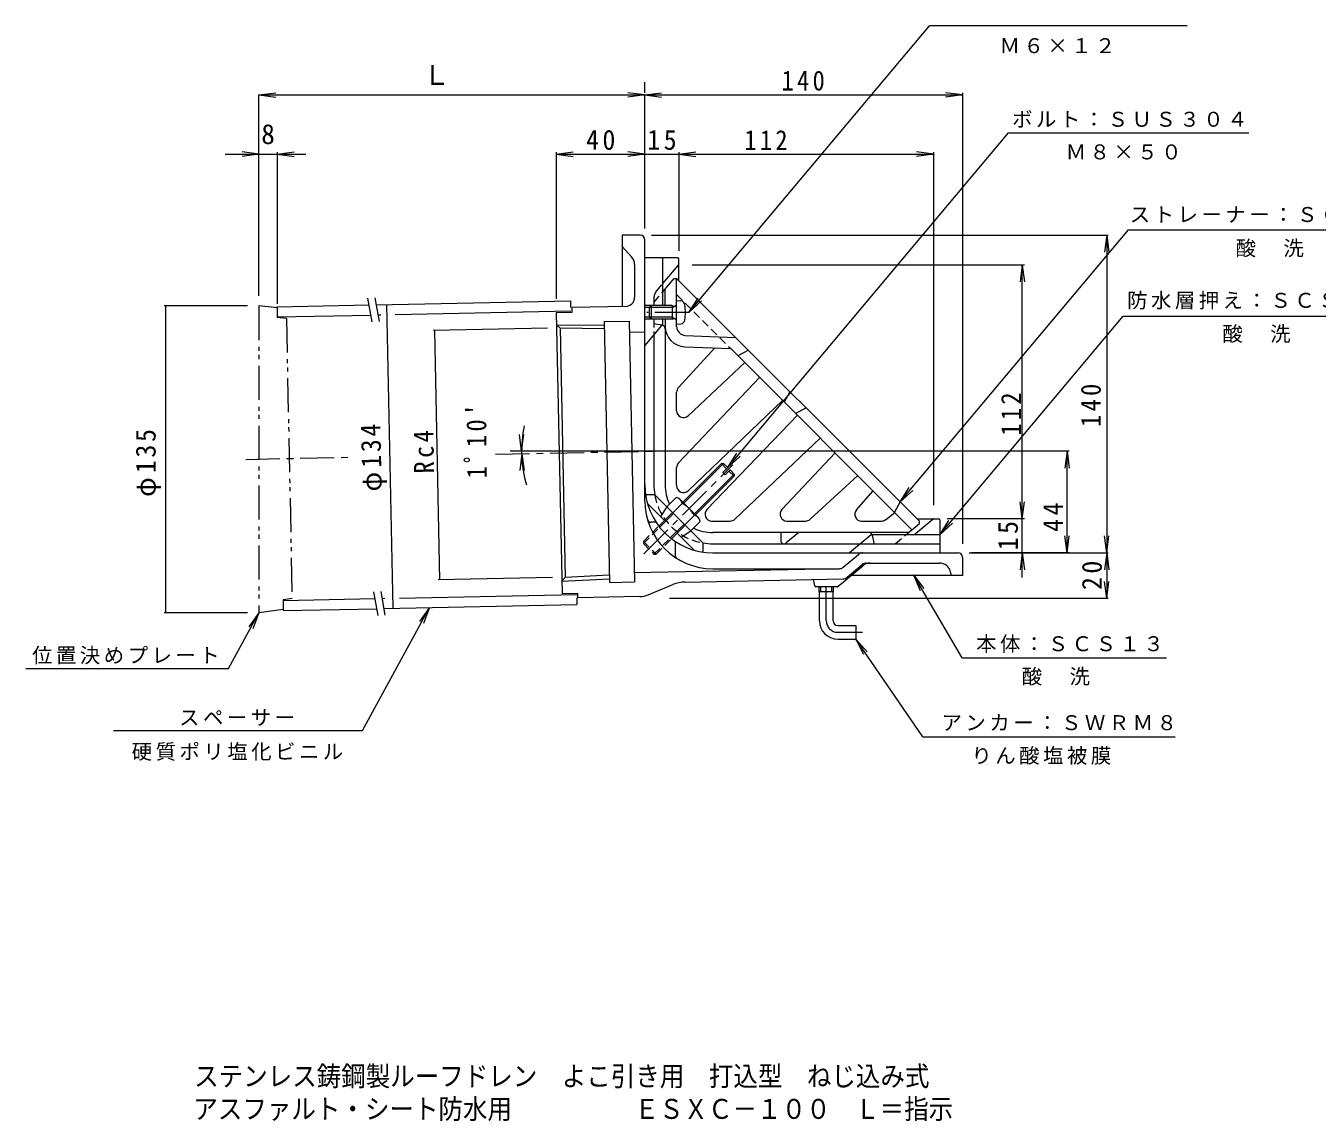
# Model space of a CAD drawing. Units: millimetres, scale not verified. Extents: x -324 to 539, y -412 to 358.
# Drawn here: x -324 to 245, y -412 to 70 of the extents above; entities that cross this region are included whole.
import ezdxf
from ezdxf.enums import TextEntityAlignment as Align

# ---------------------------------------------------------------- set-up
doc = ezdxf.new("R2010")
doc.units = ezdxf.units.MM
doc.header["$LTSCALE"] = 3
for name, pattern in [('CHAIN1', [8, 5, -1, 1, -1]), ('DASHED1', [1.8, 1.2, -0.6]), ('DOUBLE_CHAIN1', [8.8, 5, -1, 0.6, -0.6, 0.6, -1])]:
    doc.linetypes.add(name, pattern=pattern)
for name, color, linetype, lineweight in [('2-0', 3, 'Continuous', 9), ('2-1', 2, 'Continuous', 9), ('2-2', 6, 'Continuous', 9), ('2-3', 4, 'Continuous', 9), ('2-4', 7, 'Continuous', 9), ('2-5', 7, 'Continuous', 9)]:
    doc.layers.add(name, color=color, linetype=linetype, lineweight=lineweight)
doc.layers.add('F-5_F-5ﾚｲﾔ', color=2, linetype='Continuous')
doc.styles.add('ＭＳ ゴシック', font='')
doc.styles.get('ＭＳ ゴシック').set_extended_font_data('MS Gothic')

msp = doc.modelspace()

# ---------------------------------------------------------------- linework, layer by layer
at = {"layer": '2-0'}
for p, q in [((-53.315, -21.919), (-61.315, -21.919)), ((-61.315, -21.919), (-61.315, -53.312)), ((-57.158, -31.377), (-61.315, -26.919)), ((-51.315, -138.919), (-51.315, -23.919)), ((-55.815, -34.787), (-55.815, -49.281)), ((-90.315, -55.903), (-83.316, -55.76)), ((-90.315, -55.903), (-87.79, -179.877)), ((-59.733, -53.28), (-83.357, -53.761)), ((-83.316, -55.76), (-83.357, -53.761)), ((-90.203, -61.387), (-69.194, -61.615)), ((-90.203, -61.387), (-88.672, -62.882)), ((-69.227, -59.975), (-58.23, -59.751)), ((-58.23, -59.751), (-55.888, -174.727)), ((-69.164, -63.094), (-88.672, -62.882)), ((-58.13, -64.648), (-51.315, -64.509)), ((-51.315, -117.122), (-110.628, -117.122)), ((-46.342, -148.461), (-48.656, -148.461)), ((-37.856, -156.946), (-37.856, -163.126)), ((-21.315, -161.919), (86.685, -161.919)), ((36.153, -168.239), (42.849, -162.621)), ((88.685, -163.919), (88.685, -171.919)), ((34.286, -168.941), (-55.969, -170.779)), ((-21.315, -168.919), (34.286, -168.919)), ((33.825, -176.802), (44.805, -167.589)), ((37.831, -172.706), (44.487, -167.121)), ((46.415, -166.419), (78.512, -166.419)), ((83.432, -170.525), (83.685, -171.919)), ((-87.902, -174.393), (-66.919, -173.31)), ((-66.949, -171.831), (-86.433, -172.837)), ((-49.849, -180.432), (-38.904, -175.942)), ((-33.516, -174.822), (35.963, -173.407)), ((23.608, -176.513), (23.066, -173.67)), ((88.685, -171.919), (39.644, -171.919)), ((-87.79, -179.877), (-80.791, -179.735)), ((-80.751, -181.734), (-80.791, -179.735)), ((-53.441, -181.178), (-80.751, -181.734)), ((33.503, -176.919), (24.099, -176.919)), ((25.51, -178.919), (25.51, -176.919)), ((25.51, -178.919), (31.86, -178.919)), ((25.685, -191.919), (25.685, -178.919)), ((26.325, -178.919), (26.325, -176.919)), ((31.045, -178.919), (31.045, -176.919)), ((31.685, -191.919), (31.685, -178.919)), ((31.86, -178.919), (31.86, -176.919)), ((33.685, -193.919), (41.685, -193.919)), ((41.685, -193.919), (41.685, -199.919)), ((33.685, -199.919), (41.685, -199.919))]:
    msp.add_line(p, q, dxfattribs=at)
at = {"layer": '2-0', "linetype": 'CHAIN1'}
for p, q in [((-117.048, -118.46), (-44.506, -116.983)), ((-227.145, -120.702), (-179.509, -119.732)), ((28.685, -191.919), (28.685, -176.919)), ((33.685, -196.919), (44.685, -196.919))]:
    msp.add_line(p, q, dxfattribs=at)
at = {"layer": '2-0'}
for points in [[(-69.227, -59.975), (-66.886, -174.951), (-55.888, -174.727)], [(-88.672, -62.882), (-86.433, -172.837), (-87.901, -174.393)]]:
    msp.add_lwpolyline(points, dxfattribs=at)
for centre, radius, start, end in [((-53.315, -23.919), 2, 0, 90), ((-60.815, -34.787), 5, 0, 43.00006), ((-59.815, -49.281), 4, 271.16649, 0), ((-21.315, -131.919), 30, 180, 270), ((-21.315, -138.919), 30, 180, 270), ((-48.656, -146.961), 1.5, 196.39026, 270), ((-36.356, -163.126), 1.5, 180, 238.14412), ((44.777, -164.919), 3, 90, 129.99988), ((86.685, -163.919), 2, 0, 90), ((34.225, -165.941), 3, 271.16637, 309.99966), ((46.415, -169.419), 3, 90, 130.00003), ((48.019, -171.419), 5, 90, 129.99965), ((78.512, -171.419), 5, 10.30489, 90), ((-33.211, -189.819), 15, 91.16675, 112.30676), ((35.902, -170.408), 3, 271.16637, 309.99966), ((-53.645, -171.18), 10, 271.1667, 292.30667), ((24.099, -176.419), 0.5, 190.78464, 270), ((33.503, -176.419), 0.5, 270, 309.9993), ((33.685, -191.919), 8, 180, 270), ((33.685, -191.919), 2, 180, 270)]:
    msp.add_arc(centre, radius, start, end, dxfattribs=at)
at = {"layer": '2-0', "linetype": 'CHAIN1'}
msp.add_arc((33.685, -191.919), 5, 180, 270, dxfattribs=at)
at = {"layer": '2-1'}
for p, q in [((-36.815, -31.919), (-51.315, -31.919)), ((-43.315, -52.919), (-43.315, -31.919)), ((-36.315, -41.919), (-36.315, -32.419)), ((-43.315, -43.192), (-36.433, -35.059)), ((-48.445, -52.919), (-51.315, -52.919)), ((-49.314, -53.789), (-51.315, -53.789)), ((-49.314, -58.049), (-51.315, -58.049)), ((-48.445, -58.919), (-51.315, -58.919)), ((-43.315, -60.919), (-51.315, -70.453)), ((-43.315, -60.919), (-43.315, -58.919)), ((-47.314, -65.686), (-47.314, -131.919)), ((-34.563, -139.511), (-17.567, -122.515)), ((-34.068, -140.006), (-16.577, -122.515)), ((-17.567, -122.515), (-16.577, -122.515)), ((-17.567, -122.515), (-15.269, -124.813)), ((-16.895, -126.439), (-14.774, -124.318)), ((-16.577, -122.515), (-14.774, -124.318)), ((-29.402, -144.673), (-11.91, -127.181)), ((-28.907, -145.168), (-11.91, -128.171)), ((-16.895, -126.439), (-15.834, -127.5)), ((-15.834, -127.5), (-13.713, -125.378)), ((-14.208, -125.873), (-11.91, -128.171)), ((-13.713, -125.378), (-11.91, -127.181)), ((-11.91, -127.181), (-11.91, -128.171)), ((-46.938, -136.329), (-50.989, -136.329)), ((-25.725, -157.542), (-46.938, -136.329)), ((-42.695, -147.643), (-49.589, -140.749)), ((-41.635, -141.632), (-44.463, -145.875)), ((-37.549, -137.547), (-41.634, -141.633)), ((-34.895, -140.2), (-38.981, -144.286)), ((-35.711, -138.363), (-27.759, -146.316)), ((-45.167, -150.114), (-39.16, -144.107)), ((-44.732, -150.67), (-38.665, -144.602)), ((-29.596, -145.5), (-33.682, -149.585)), ((67.972, -153.446), (75.546, -147.037)), ((68.686, -146.919), (78.185, -146.919)), ((78.685, -147.419), (78.685, -161.919)), ((-40.065, -155.337), (-33.998, -149.269)), ((-39.51, -155.771), (-33.503, -149.764)), ((-30.144, -160.194), (-37.038, -153.3)), ((-35.271, -155.067), (-31.028, -152.239)), ((-26.942, -148.153), (-31.028, -152.239)), ((8.576, -152.919), (8.576, -156.453)), ((16.535, -152.919), (10.985, -157.576)), ((-25.725, -157.542), (-25.725, -161.593)), ((-21.315, -157.919), (78.685, -157.919)), ((48.452, -153.919), (38.918, -161.919)), ((78.685, -153.919), (48.452, -153.919))]:
    msp.add_line(p, q, dxfattribs=at)
at = {"layer": '2-1', "linetype": 'DASHED1'}
for p, q in [((-46.131, -46.521), (-43.315, -43.192)), ((-47.314, -49.75), (-47.314, -52.919)), ((-47.314, -58.919), (-47.314, -65.686)), ((-51.932, -156.88), (-45.167, -150.114)), ((-51.932, -157.87), (-44.732, -150.67)), ((-51.932, -156.88), (-51.932, -157.87)), ((-51.932, -156.88), (-46.275, -162.537)), ((-51.932, -157.87), (-47.265, -162.537)), ((-47.265, -162.537), (-40.065, -155.337)), ((-46.275, -162.537), (-39.51, -155.771)), ((-47.265, -162.537), (-46.275, -162.537))]:
    msp.add_line(p, q, dxfattribs=at)
at = {"layer": '2-1', "color": 3, "linetype": 'CHAIN1'}
msp.add_line((-51.738, -162.342), (-12.461, -123.065), dxfattribs=at)
at = {"layer": '2-1'}
for centre, radius, start, end in [((-36.815, -32.419), 0.5, 0, 90), ((-36.815, -34.736), 0.5, 319.76698, 0), ((-21.315, -131.919), 26, 180, 189.76585), ((-47.468, -138.628), 3, 194.38683, 225.00034), ((-37.691, -140.343), 2.8, 2.92557, 87.07463), ((-38.869, -149.474), 10.089, 23.19786, 66.80214), ((-29.739, -148.296), 2.8, 2.92572, 87.07428), ((75.869, -147.419), 0.5, 90, 130.23669), ((78.185, -147.419), 0.5, 0, 90), ((66.68, -151.919), 2, 270, 310.23657), ((-21.315, -131.919), 26, 260.23466, 270), ((10.042, -156.453), 1.466, 180, 309.99997), ((-28.023, -158.073), 3, 224.99919, 255.6127)]:
    msp.add_arc(centre, radius, start, end, dxfattribs=at)
at = {"layer": '2-1', "linetype": 'DASHED1'}
for centre, radius, start, end in [((-42.315, -49.75), 5, 139.76291, 180), ((-21.315, -131.919), 26, 189.76585, 260.23466)]:
    msp.add_arc(centre, radius, start, end, dxfattribs=at)
at = {"layer": '2-2'}
for p, q in [((-43.315, -46.828), (-38.315, -40.919)), ((-38.315, -40.919), (-37.315, -40.919)), ((-37.315, -40.919), (69.686, -147.919)), ((-37.315, -62.07), (-37.315, -40.919)), ((-42.315, -52.919), (-42.315, -45.646)), ((-43.52, -61.678), (-43.889, -61.604)), ((-42.315, -58.919), (-42.315, -131.919)), ((-33.468, -66.067), (-11.314, -66.919)), ((-20.447, -71.543), (-36.525, -89.076)), ((-5.658, -72.576), (-10.254, -75.051)), ((-7.264, -78.041), (-32.263, -101.466)), ((-36.49, -122.302), (-0.694, -84.611)), ((12.65, -90.883), (10.175, -95.48)), ((-37.315, -99.277), (-37.315, -91.104)), ((9.39, -94.694), (-32.233, -134.518)), ((15.91, -101.215), (-23.913, -142.838)), ((15.125, -100.429), (19.721, -97.955)), ((-11.697, -147.094), (25.994, -111.298)), ((32.564, -117.868), (9.138, -142.868)), ((-37.315, -131.919), (-37.315, -124.368)), ((42.549, -127.854), (21.529, -147.13)), ((41.997, -142.942), (49.3, -134.605)), ((61.2, -139.434), (58.725, -144.03)), ((-21.315, -147.919), (-13.763, -147.919)), ((11.327, -147.919), (19.501, -147.919)), ((44.254, -147.919), (52.888, -147.919)), ((54.708, -147.304), (58.844, -144.148)), ((69.686, -148.919), (69.686, -147.919)), ((64.958, -152.919), (-21.315, -152.919)), ((63.777, -153.919), (69.686, -148.919))]:
    msp.add_line(p, q, dxfattribs=at)
at = {"layer": '2-2', "linetype": 'DASHED1'}
for p, q in [((-47.314, -51.555), (-43.315, -46.828)), ((-37.315, -47.99), (-13.465, -71.84)), ((-43.889, -61.604), (-47.314, -60.919)), ((48.927, -154.125), (49.686, -157.919)), ((59.049, -157.919), (63.777, -153.919))]:
    msp.add_line(p, q, dxfattribs=at)
at = {"layer": '2-2', "color": 4}
for p, q in [((-37.315, -50.669), (-35.411, -50.835)), ((-37.315, -61.169), (-37.315, -50.669)), ((-49.315, -53.789), (-48.445, -52.919)), ((-39.314, -53.789), (-49.315, -53.789)), ((-49.315, -53.789), (-49.315, -58.049)), ((-48.445, -52.919), (-48.445, -58.919)), ((-39.314, -52.919), (-48.445, -52.919)), ((-39.314, -53.789), (-37.442, -52.737)), ((-39.314, -52.919), (-39.314, -58.919)), ((-39.314, -52.919), (-38.551, -53.36)), ((-49.315, -58.049), (-48.445, -58.919)), ((-39.314, -58.049), (-49.315, -58.049)), ((-39.314, -58.919), (-48.445, -58.919)), ((-39.314, -58.049), (-37.442, -59.101)), ((-39.314, -58.919), (-38.551, -58.478)), ((-37.315, -61.169), (-35.411, -61.003))]:
    msp.add_line(p, q, dxfattribs=at)
at = {"layer": '2-2', "color": 4, "linetype": 'CHAIN1'}
msp.add_line((-31.851, -55.919), (-50.474, -55.919), dxfattribs=at)
at = {"layer": '2-2'}
msp.add_lwpolyline([(-33.66, -71.063), (-13.465, -71.84), (66.397, -151.702)], dxfattribs=at)
at = {"layer": '2-2', "color": 4}
for centre, radius, start, end in [((-35.586, -52.828), 2, 6.33817, 85.00002), ((-37.565, -52.519), 0.25, 299.32918, 0), ((-63.415, -55.919), 30, 353.6618, 6.3382), ((-37.565, -59.319), 0.25, 0, 60.67082), ((-35.586, -59.01), 2, 274.99998, 353.66183)]:
    msp.add_arc(centre, radius, start, end, dxfattribs=at)
at = {"layer": '2-2'}
for centre, radius, start, end in [((-43.815, -63.149), 1.5, 0, 78.6897), ((-33.315, -62.07), 9, 180, 267.79758), ((-33.315, -62.07), 4, 180, 267.79758), ((-34.314, -91.104), 3, 137.47789, 180.00017), ((-34.314, -99.277), 3, 180.00034, 313.13882), ((-34.314, -124.368), 3, 136.47731, 180.00017), ((-21.315, -131.919), 21, 180, 204.07584), ((-21.315, -131.919), 16, 180, 181.89961), ((-34.307, -132.35), 3, 181.89812, 313.73378), ((-21.745, -144.912), 3, 136.26622, 268.10188), ((-21.315, -131.919), 16, 268.10173, 270), ((-13.763, -144.919), 3, 269.99983, 313.52269), ((11.327, -144.919), 3, 136.86118, 269.99966), ((19.501, -144.919), 3, 269.99983, 312.52211), ((44.254, -144.919), 3, 138.78688, 270), ((52.888, -144.919), 3, 270, 307.34552), ((-21.315, -131.919), 21, 245.92543, 270), ((47.456, -154.419), 1.5, 19.47171, 90)]:
    msp.add_arc(centre, radius, start, end, dxfattribs=at)
at = {"layer": '2-2', "linetype": 'DASHED1'}
msp.add_arc((47.456, -154.419), 1.5, 11.30984, 19.47171, dxfattribs=at)
at = {"layer": '2-3', "color": 7}
for p, q in [((-171.464, -60.056), (-173.309, -49.592)), ((-170.273, -49.53), (-168.428, -59.994)), ((-168.826, -189.529), (-170.671, -179.065)), ((-167.636, -179.003), (-165.791, -189.467))]:
    msp.add_line(p, q, dxfattribs=at)
at = {"layer": '2-3'}
for p, q in [((-169.746, -52.52), (-83.936, -50.772)), ((-83.875, -53.771), (-83.936, -50.772)), ((-213.358, -53.408), (-172.782, -52.581)), ((-213.348, -53.908), (-213.358, -53.408)), ((-161.376, -56.85), (-83.845, -55.271)), ((-213.266, -57.907), (-171.991, -57.066)), ((-168.955, -57.004), (-167.61, -56.977)), ((-210.721, -182.881), (-170.144, -182.055)), ((-167.109, -181.993), (-165.794, -181.966)), ((-159.366, -181.835), (-81.3, -180.245)), ((-81.269, -181.745), (-81.208, -184.744)), ((-210.64, -186.88), (-210.629, -187.38)), ((-210.629, -187.38), (-169.353, -186.539)), ((-166.318, -186.478), (-81.208, -184.744))]:
    msp.add_line(p, q, dxfattribs=at)
at = {"layer": '2-3', "color": 7, "linetype": 'DOUBLE_CHAIN1'}
for p, q in [((-213.348, -53.908), (-221.366, -53.089)), ((-221.366, -53.089), (-221.366, -188.419)), ((-213.348, -53.908), (-213.261, -58.157)), ((-209.252, -58.575), (-213.261, -58.157)), ((-209.252, -58.575), (-206.737, -182.05)), ((-210.64, -186.88), (-221.366, -188.419))]:
    msp.add_line(p, q, dxfattribs=at)
msp.add_lwpolyline([(-206.737, -182.05), (-210.726, -182.631), (-210.64, -186.88)], dxfattribs=at)
at = {"layer": '2-4'}
for p, q in [((-51.315, 40.852), (-51.315, 45.652)), ((-221.366, 39.952), (-213.93, 40.931)), ((-221.366, -48.589), (-221.366, 39.952)), ((-221.366, 39.952), (-51.315, 39.952)), ((-221.366, 39.952), (-213.93, 38.973)), ((-51.315, 39.952), (-58.75, 40.931)), ((-51.315, 39.952), (-58.75, 38.973)), ((-51.315, 39.952), (-43.879, 40.931)), ((-51.315, 39.952), (88.685, 39.952)), ((-51.315, 39.952), (-43.879, 38.973)), ((88.685, 39.952), (81.25, 40.931)), ((88.685, 39.952), (81.25, 38.973)), ((88.685, 40.852), (88.685, -157.919)), ((-221.366, -44.229), (-221.366, 38.633)), ((-51.315, -18.919), (-51.315, 39.652)), ((-236.2, 13.84), (-200.604, 13.84)), ((-221.366, 13.84), (-228.802, 14.819)), ((-221.366, 13.84), (-228.802, 12.861)), ((-213.261, 13.84), (-205.825, 14.819)), ((-213.261, 14.74), (-213.261, -52.157)), ((-213.261, 13.84), (-205.825, 12.861)), ((-90.315, 13.84), (-82.879, 14.819)), ((-90.315, 14.74), (-90.315, -49.903)), ((-90.315, 13.84), (-51.315, 13.84)), ((-90.315, 13.84), (-82.879, 12.861)), ((-51.315, 13.84), (-58.75, 14.819)), ((-51.315, 13.84), (-58.75, 12.861)), ((-51.315, 13.84), (-36.315, 13.84)), ((-36.315, 13.84), (-28.879, 14.819)), ((-36.315, 14.74), (-36.315, -28.736)), ((-36.315, 13.84), (75.863, 13.84)), ((-36.315, 13.84), (-28.879, 12.861)), ((75.863, 13.84), (68.427, 14.819)), ((75.863, 13.84), (68.427, 12.861)), ((75.863, 14.74), (75.863, -140.919)), ((-48.315, -21.919), (152.828, -21.919)), ((152.228, -21.919), (151.249, -29.355)), ((152.228, -21.919), (152.228, -181.919)), ((152.228, -21.919), (153.207, -29.355)), ((115.938, -35.059), (-30.433, -35.059)), ((115.038, -35.059), (114.059, -42.495)), ((115.038, -146.919), (115.038, -35.059)), ((115.038, -35.059), (116.017, -42.495)), ((-226.366, -53.089), (-263.067, -53.089)), ((-262.467, -53.089), (-262.467, -188.419)), ((-165.132, -52.426), (-162.404, -186.398)), ((-94.213, -62.856), (-144.547, -63.881)), ((-143.947, -63.869), (-141.707, -173.84)), ((-105.579, -117.122), (-106.558, -109.686)), ((-105.579, -117.122), (-104.6, -109.686)), ((-105.567, -118.226), (-106.395, -125.681)), ((-105.567, -118.226), (-104.437, -125.641)), ((135.639, -117.122), (-62.064, -117.122)), ((134.739, -117.122), (133.76, -124.557)), ((134.739, -161.919), (134.739, -117.122)), ((134.739, -117.122), (135.718, -124.557)), ((115.038, -146.919), (114.059, -139.483)), ((115.038, -146.919), (116.017, -139.483)), ((115.938, -146.919), (81.863, -146.919)), ((115.038, -172.774), (115.038, -146.919)), ((134.739, -161.919), (133.76, -154.483)), ((134.739, -161.919), (135.718, -154.483)), ((152.228, -161.919), (151.249, -154.483)), ((152.228, -161.919), (153.207, -154.483)), ((91.685, -161.919), (152.828, -161.919)), ((135.639, -161.919), (92.685, -161.919)), ((115.038, -161.919), (114.059, -169.355)), ((115.038, -161.919), (116.017, -169.355)), ((152.228, -161.919), (151.249, -169.355)), ((152.228, -161.919), (153.207, -169.355)), ((-91.974, -172.827), (-142.307, -173.852)), ((152.228, -181.919), (151.249, -174.483)), ((152.228, -181.919), (153.207, -174.483)), ((-40.384, -181.919), (152.828, -181.919)), ((-226.366, -188.419), (-263.067, -188.419))]:
    msp.add_line(p, q, dxfattribs=at)
msp.add_arc((-51.313, -117.122), 54.266, 168.04633, 195.91371, dxfattribs=at)
at = {"layer": '2-5'}
for p, q in [((-31.851, -55.919), (74.165, 70.425)), ((187.678, 70.425), (74.165, 70.425)), ((-14.774, -124.318), (109.031, 23.227)), ((109.031, 23.227), (214.842, 23.227)), ((61.2, -139.434), (161.882, -19.446)), ((161.882, -19.446), (287.39, -19.446)), ((-31.851, -55.919), (-27.821, -49.594)), ((-31.851, -55.919), (-26.321, -50.852)), ((78.685, -153.919), (159.487, -57.623)), ((159.487, -57.623), (276.929, -57.623)), ((-14.774, -124.318), (-10.744, -117.992)), ((-14.774, -124.318), (-9.244, -119.251)), ((61.2, -139.434), (65.23, -133.108)), ((61.2, -139.434), (66.73, -134.367)), ((78.685, -153.919), (82.715, -147.594)), ((78.685, -153.919), (84.215, -148.852)), ((67.103, -171.647), (71.705, -177.57)), ((67.103, -171.647), (70.015, -178.559)), ((88.51, -208.218), (67.103, -171.647)), ((-146.118, -186.066), (-150.54, -192.124)), ((-146.118, -186.066), (-148.822, -193.062)), ((-221.366, -188.419), (-225.788, -194.477)), ((-221.366, -188.419), (-224.069, -195.415)), ((41.685, -199.919), (46.697, -205.499)), ((41.685, -199.919), (45.082, -206.606)), ((71.203, -242.986), (41.685, -199.919)), ((88.51, -208.218), (178.577, -208.218)), ((71.203, -242.986), (182.33, -242.986))]:
    msp.add_line(p, q, dxfattribs=at)
for points in [[(-285.463, -240.21), (-175.673, -240.21), (-146.118, -186.066)], [(-324.063, -212.927), (-234.744, -212.927), (-221.366, -188.419)]]:
    msp.add_lwpolyline(points, dxfattribs=at)

# ---------------------------------------------------------------- texts
at = {"layer": '2-4', "color": 2, "style": 'ＭＳ ゴシック'}
for s, p in [('Ｌ', (-149.09, 41.752)), ('8', (-220.313, 15.64))]:
    msp.add_text(s, height=8.798, dxfattribs=at).set_placement(p, align=Align.BOTTOM_LEFT)
at = {"layer": '2-4', "color": 2, "char_height": 8.798, "attachment_point": 7, "style": 'ＭＳ ゴシック'}
for s, insert in [('\\T1.27;\\W0.9;140', (8.935, 41.752)), ('\\T1.27;\\W0.95;40', (-77.19, 15.64)), ('\\T1.27;\\W0.95;15', (-50.19, 15.64)), ('\\T1.27;\\W0.9;112', (-7.459, 15.64))]:
    msp.add_mtext(s, dxfattribs=dict(at, insert=insert))
for s, insert, rotation in [('\\T1.27;\\W0.9;140', (149.764, -106.43), 90), ('\\T1.27;\\W0.9;112', (114.445, -110.268), 90), ("\\T1.28;\\W0.9;1ﾟ10'", (-120.794, -129.094), 90.583), ('\\T1.21;\\W0.95;φ135', (-264.467, -137.254), 90), ('\\T1.21;\\W0.95;φ134', (-164.814, -134.744), 91.167), ('\\T1.27;\\W0.9;Rc4', (-144.001, -126.853), 91.167), ('\\T1.27;\\W0.95;44', (132.939, -152.645), 90), ('\\T1.27;\\W0.95;15', (113.238, -160.794), 90), ('\\T1.27;\\W0.95;15', (113.238, -160.794), 90), ('\\T1.27;\\W0.95;20', (150.228, -178.294), 90)]:
    msp.add_mtext(s, dxfattribs=dict(at, insert=insert, rotation=rotation))
at = {"layer": '2-5', "char_height": 6.598, "attachment_point": 7, "style": 'ＭＳ ゴシック'}
for s, insert in [('\\T1.17;Ｍ６×１２', (105.025, 58.269)), ('\\T1.17;ボルト：ＳＵＳ３０４', (110.543, 25.549)), ('\\T1.17;Ｍ８×５０', (134.148, 11.424)), ('\\T1.17;ストレーナー：ＳＣＳ１３', (162.386, -16.411)), ('\\T1.17;酸\u3000洗', (209.025, -31.618)), ('\\T1.17;防水層押え：ＳＣＳ１３', (161.208, -54.627)), ('\\T1.17;酸\u3000洗', (203.208, -69.382)), ('\\T1.17;本体：ＳＣＳ１３', (94.704, -206.025)), ('\\T1.17;位置決めプレート', (-321.328, -211.112)), ('\\T1.17;酸\u3000洗', (114.783, -220.444)), ('\\T1.17;スペーサー', (-256.544, -238.217)), ('\\T1.17;アンカー：ＳＷＲＭ８', (79.445, -240.421)), ('\\T1.17;硬質ポリ塩化ビニル', (-277.412, -253.599)), ('\\T1.17;りん酸塩被膜', (92.613, -255.356))]:
    msp.add_mtext(s, dxfattribs=dict(at, insert=insert))
at = {"layer": 'F-5_F-5ﾚｲﾔ', "style": 'ＭＳ ゴシック', "width": 0.9}
for s, p in [('ステンレス鋳鋼製ルーフドレン\u3000よこ引き用\u3000打込型\u3000ねじ込み式', (-249.884, -399.649)), ('アスファルト・シート防水用\u3000\u3000\u3000\u3000\u3000ＥＳＸＣ－１００\u3000Ｌ＝指示', (-250.23, -414.095))]:
    msp.add_text(s, height=8.798, dxfattribs=at).set_placement(p, align=Align.BOTTOM_LEFT)

doc.saveas('drawing.dxf')
